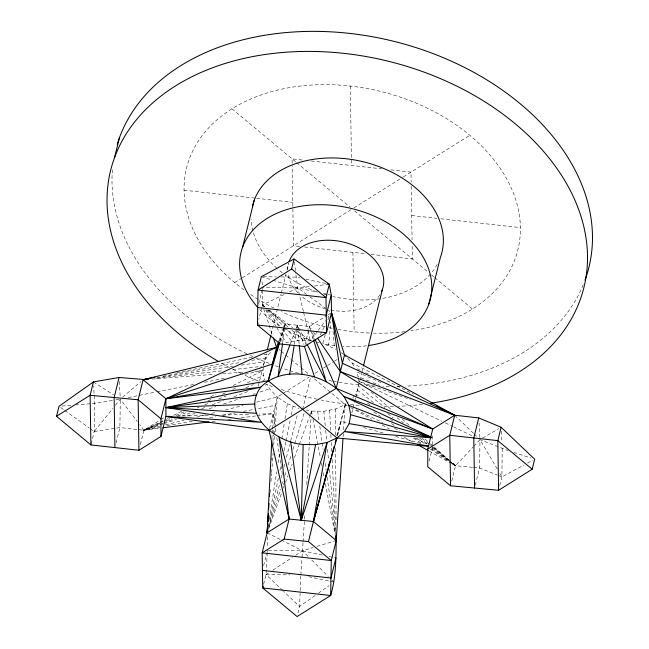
<?xml version="1.0" encoding="UTF-8"?>
<svg xmlns="http://www.w3.org/2000/svg" width="649" height="649" viewBox="0 0 649 649"><rect width="100%" height="100%" fill="white"/><g stroke="black" fill="none" stroke-linecap="round" stroke-linejoin="round"><path stroke-width="0.49" stroke-dasharray="3.25 2.43" d="M432.729 444.784L432.737 434.935M91.136 443.965L94.202 431.561L94.64 403.394L93.651 385.814M499.771 485.509L501.896 476.918L502.229 446.804M262.658 290.403L262.407 304.973L258.87 319.292M262.675 289.438L262.707 287.491L297.794 287.961L310.595 286.452M300.787 576.004L299.562 606.531L297.534 614.725M271.89 438.943L272.15 433.897M272.199 432.883L272.353 429.857M272.402 428.851L273.172 413.713L259.008 414.07M263.664 584.124L266.025 574.584L267.234 553.378M267.291 552.364L267.404 550.344M271.761 459.971L271.89 457.951M272.921 441.766L273.375 434.692M273.44 433.678L273.691 429.63M273.951 425.59L275.241 405.357L255.341 409.13M303.01 542.775L302.004 557.88M303.075 541.769L304.811 514.625M306.742 484.462L309.192 446.261M309.257 445.255L310.993 418.11M311.252 414.086L311.439 411.068L306.109 409.965M343.118 436.785L343.313 433.767M343.581 429.735L345.252 404.57L348.262 401.999M300.828 575.022L301.939 558.886M270.146 492.559L270.373 489.541M270.974 481.493L271.574 473.454M271.655 472.448L273.083 453.335M273.691 445.287L274.446 435.228M274.519 434.222L274.973 428.186M275.046 427.18L277.31 397.01L269.554 388.889L267.088 384.386L265.198 385.092M328.613 345.836L330.714 321.717M282.672 342.721L285.211 323.956L268.491 310.035M294.37 344.157L296.731 329.197M296.893 328.199L297.364 325.206L306.506 343.118M269.327 518.786L276.685 471.75M278.096 462.737L279.824 451.728M281.861 438.724L284.367 422.71M284.992 418.702L287.345 403.694L277.31 397.01L256.712 402.137M262.756 380.663L264.622 379.884C261.198 369.962 263.453 357.794 272.012 351.214M357.583 395.939L355.108 394.178L357.445 390.211L358.191 385.757L384.67 407.515M268.556 525.86L278.316 478.354M279.946 470.436L281.163 464.489M284.011 450.633L285.844 441.726M286.047 440.736L290.525 418.962M291.336 415.003L293.17 406.087M116.106 442.821L119.887 427.553L120.316 399.176L113.405 400.311M140.362 444.541L143.908 430.222L159.978 420.154M258.691 303.716L262.001 290.354M258.261 386.277L262.391 369.573M263.364 365.647L266.285 353.851M271.144 334.203L281.114 293.916M281.358 292.934L285.982 274.259M286.955 270.333L288.659 263.453M280.725 342.088L284.262 327.769M284.505 326.82L285.211 323.956L309.516 326.455L327.274 315.325M269.522 428.454L277.31 397.01L282.347 393.854M305.022 344.587L308.567 330.268M308.802 329.319L309.516 326.455L311.228 328.962M263.624 565.62L266.698 553.208M302.621 409.373L310.652 376.947M337.715 435.025L345.252 404.57L311.658 376.598M351.847 412.813L352.821 408.878M353.064 407.897L354.524 402.007M354.768 401.017L355.498 398.072M355.741 397.091L361.574 373.508M361.817 372.526L363.278 366.628M429.192 461.066L432.729 446.755L448.694 460.036M451.753 481.006L455.533 465.731L473.186 446.869M475.287 485.168L479.546 467.986L479.976 439.608L508.037 450.601M268.637 526.923L279.922 482.872M281.179 477.98L282.429 473.089M283.938 467.215L284.692 464.278M286.444 457.431L289.705 444.703M290.711 440.793L297.485 414.362M336.766 435.755L345.252 404.57L347.077 405.447M337.091 435.868L341.123 421.274L347.945 423.172M325.246 334.787L322.796 343.435L336.109 349.349M280.035 341.285L284.059 327.81M285.211 323.956L284.165 326.763M268.629 527.953L280.628 489.208M282.42 483.391L283.021 481.461M284.822 475.644L286.323 470.801M288.124 464.992L291.117 455.306M292.918 449.489L294.419 444.646M294.719 443.681L304.316 412.683M279.719 341.147L283.986 327.777M268.516 528.992L281.666 492.851M283.402 488.097L284.092 486.198M285.479 482.394L287.905 475.733M289.632 470.979L292.058 464.327M294.476 457.667L298.978 445.303M299.327 444.354L309.362 416.772M309.711 415.822L311.439 411.068L323.859 411.255L335.395 409.04L345.252 404.57L347.02 405.544M278.956 340.806L283.824 327.696M290.233 344.124L297.364 325.206L303.716 344.327M320.192 334.998L325.165 325.173M327.883 319.819L329.238 317.142M352.78 398.145L354.176 395.768M317.596 331.193L310.344 340.855L297.923 340.668L286.387 342.883L276.263 326.877M318.205 330.39L325.457 320.728M327.875 317.507L329.084 315.893M90.114 428.624L94.202 431.561L112.853 408.432M115.344 405.341L120.316 399.176L137.255 421.469M473.859 446.139L479.976 439.608L497.312 469.113M122.596 397.229L140.825 381.677M315.13 595.498L299.562 606.531L283.524 591.247M318.408 593.17L329.059 585.625M282.794 590.558L266.025 574.584L268.572 572.921M272.815 570.163L292.318 557.45M295.709 555.244L302.491 550.823L313.094 547.578M234.687 282.575L241.501 278.307M242.353 277.772L351.377 209.457M353.932 207.858L402.485 177.428M403.337 176.901L469.779 135.268M160.822 419.627L165.049 416.974M328.118 314.797L330.657 313.207M283.183 393.326L309.216 377.012M315.089 373.329L319.284 370.701M323.486 368.072L326.845 365.963M327.68 365.444L333.562 361.761M334.397 361.233L337.756 359.124M482.507 438.132L498.586 428.754M498.172 475.433L501.896 476.918L524.035 464.96M527.572 463.045L532.886 460.173M162.826 420.739L143.908 430.222L137.904 429.557M167.337 418.483L169.138 417.583M173.64 415.319L181.752 411.255M210.584 396.807L215.987 394.097M233.113 385.522L262.845 370.62L254.797 371.228M284.181 294.508L262.407 304.973L272.758 336.052M289.632 291.888L297.794 287.961L317.458 292.172M159.459 423.091L143.908 430.222L139.673 424.649M160.368 422.669L163.118 421.412M164.027 420.99L169.519 418.475M175.92 415.538L184.154 411.758M207.94 400.847L211.598 399.167M222.575 394.138L226.233 392.458M232.634 389.522L236.293 387.842M247.269 382.805L263.737 375.252M159.816 423.586L143.908 430.222L159.938 428.178M166.363 420.86L171.977 418.516M177.599 416.179L186.953 412.277M197.247 407.978L199.121 407.199M204.735 404.862L210.349 402.518M218.77 399.005L226.258 395.882M245.906 387.688L253.394 384.565M162.858 423.172L143.908 430.222L159.824 427.212M163.808 422.815L175.173 418.589M181.809 416.123L190.335 412.942M201.709 408.716L205.498 407.304M212.134 404.838L223.499 400.603M233.924 396.726L249.086 391.087M163.094 423.911L143.908 430.222L159.597 426.312M164.051 423.594L176.52 419.497M187.066 416.025L194.741 413.502M209.132 408.765L215.841 406.558M223.516 404.035L240.779 398.356M253.248 394.251L255.171 393.618M259.965 392.045L269.554 388.889M316.947 546.393L336.223 540.487M165.487 424.852L184.121 420.211M196.874 417.031L205.701 414.833M211.59 413.372L216.49 412.147M225.317 409.949L242.977 405.552M176.804 372.786L252.153 357.25M264.046 354.8L269.002 353.778M128.234 397.586L155.947 392.037M156.936 391.834L194.546 384.297M204.443 382.318L224.246 378.351M245.03 374.189L262.845 370.62M166.793 425.89L192.656 420.99M209.57 417.794L215.541 416.658M222.51 415.344L235.441 412.894M243.399 411.385L254.343 409.316M163.029 376.193L240.763 362.353M251.723 360.406L266.674 357.745M112.415 400.474L94.64 403.394L75.836 404.927M94.202 431.561L119.887 427.553L136.898 429.443M157.131 377.653L233.275 366.328M241.29 365.136L264.338 361.712M212.045 421.517L216.052 421.006M228.083 419.473L232.091 418.962M241.103 417.81L256.136 415.887M257.142 415.758L273.172 413.713L274.827 424.641M314.53 285.99L329.303 284.246M156.158 378.27L221.423 370.912M232.464 369.67L261.579 366.393M61.988 406.055L71.885 405.244M152.158 379.048L214.543 374.295M222.591 373.678L243.724 372.072M177.031 416.163L208.402 415.36M222.575 415.003L249.897 414.305M263.34 276.709L276.263 276.88M281.236 276.936L296.155 277.123L300.049 277.967M268.41 550.36L302.491 550.823L323.145 555.244M266.025 574.584L289.892 574.884M472.537 467.329L455.533 465.731L451.12 463.281M473.543 467.418L479.546 467.986L497.239 475.06M302.166 159.987L292.091 158.867L292.188 164.927M311.236 160.993L381.782 168.845M390.852 169.851L411.004 172.099L411.158 182.199M184.065 190.214L255.528 198.164M256.542 198.278L292.772 202.31M411.685 215.541L436.85 218.34M440.874 218.786L520.393 227.637M299.505 246.425L293.453 245.752L292.204 165.933M304.543 246.985L365.006 253.71M371.05 254.384L412.366 258.983L412.147 244.835M316.566 342.145L319.235 342.696M305.898 279.224L326.374 283.621M323.364 293.437L327.291 294.281M328.28 294.492L330.244 294.906M329.043 556.501L335.931 557.978M308.632 576.693L329.1 581.098M330.073 581.301L333.002 581.934M363.537 427.504L384.005 433.199M395.695 436.452L422.012 443.77M261.352 276.685L271.899 279.954M272.856 280.246L297.794 287.961L306.62 294.435M513.74 452.45L530.858 457.983M358.402 378.529L358.938 381.312L410.152 399.451M369.313 381.166L358.045 376.671L357.161 372.039L382.934 383.454M373.07 382.667L379.641 385.287M287.345 403.694L298.986 408.489M357.421 368.843L360.146 370.141M365.606 372.745L368.332 374.043M358.938 381.312L441.75 421.201M445.392 422.953L452.669 426.458M453.586 426.896L472.691 436.104M356.187 409.844L382.618 422.58M394.462 428.299L399.93 430.936M414.508 437.961L427.261 444.119M347.702 358.305L352.229 363.034L413.364 394.178M267.128 532.797L280.392 539.554M281.277 540L302.491 550.823L308.218 556.518M350.549 407.499L371.723 419.246M382.31 425.119L389.368 429.03M404.368 437.353L413.186 442.245M429.07 451.055L450.236 462.794M93.424 381.912L113.591 394.86M373.832 411.993L380.574 416.431M391.517 423.627L394.892 425.841M413.421 438.034L421.842 443.575M430.263 449.108L450.479 462.404M451.323 462.964L455.533 465.731L450.966 461.739M341.131 352.691L343.637 354.362M367.456 402.98L369.93 404.733M390.503 419.4L392.978 421.16M416.845 438.164L425.079 444.03M431.658 448.727L450.593 462.21M451.42 462.802L455.533 465.731L449.449 460.668M60.649 407.467L63.926 409.819M64.746 410.411L89.294 428.032M309.833 296.788L325.084 307.967M328.297 310.319L329.895 311.496M264.808 306.766L262.407 304.973L263.478 306.661M268.8 309.76L292.764 327.696M297.558 331.29L310.344 340.855L307.788 330.081M357.445 390.211L373.394 402.494M387.745 413.543L393.326 417.842M419.643 438.099L427.618 444.241M432.404 447.924L449.952 461.431M450.747 462.047L455.533 465.731L450.86 461.893M397.131 417.745L403.362 422.864M422.045 438.221L429.054 443.981M429.833 444.622L432.169 446.536M432.948 447.177L450.082 461.252M231.953 108.805L295.944 162.072M296.715 162.712L349.916 206.999M354.541 210.852L428.559 272.458M431.642 275.022L433.954 276.953M434.725 277.594L472.504 309.038M264.687 306.872L262.407 304.973L263.672 306.539M278.819 349.267L280.344 350.533M281.106 351.174L284.927 354.354M285.69 354.987L290.273 358.8M291.036 359.432L300.203 367.066M300.966 367.699L308.599 374.059M264.687 306.928L262.407 304.973L263.827 306.401M268.475 310.181L288.205 327.096M291.993 330.349L304.13 340.757M371.106 391.947L392.402 410.557M402.291 419.197L409.138 425.184M425.111 439.138L429.67 443.129M430.433 443.794L433.475 446.455M434.238 447.12L450.211 461.074M454.73 415.246L473.478 433.345M474.2 434.043L477.81 437.523M311.796 560.071L328.248 576.45M331.826 580.003L333.975 582.145M267.38 309.971L284.424 327.104M285.138 327.818L297.923 340.668M266.204 309.67L279.5 326.114M282.031 329.246L292.155 341.78M313.508 332.304L316.363 336.49M265.603 310.027L275.736 326.033M499.86 473.446L501.896 476.918M352.229 363.034L354.695 367.537M310.709 329.221L309.516 326.455L310.392 329.359M312.299 332.921L314.692 338.462M310.684 330.325L313.313 339.038M303.367 311.471L297.794 287.961L295.83 274.259M303.602 312.453L307.553 329.1M311.439 411.068L312.201 415.052M312.964 419.035L320.403 457.861M321.352 462.834L322.115 466.818M323.259 472.796L324.021 476.78M325.36 483.748L335.079 534.516M275.427 428.616L276.182 433.581M276.782 437.556L282.347 474.314M283.702 483.254L284.002 485.241M317.653 411.166L319.089 421.185M319.811 426.198L323.121 449.262M325.141 463.297L326.147 470.314M327.153 477.331L335.217 533.47M261.969 281.601L262.464 285.528M294.427 261.847L295.725 273.31M323.859 411.255L325.295 426.288M325.676 430.295L326.731 441.312M327.502 449.327L328.556 460.344M329.416 469.365L335.549 533.478M297.364 325.206L297.648 328.207M297.745 329.205L299.286 345.227M333.051 331.444L334.438 348.229M501.344 431.179L501.953 441.92M479.027 422.848L479.862 437.637M119.311 381.425L120.146 396.214M329.627 410.152L330.649 430.36M330.852 434.4L331.055 438.44M331.266 442.48L331.72 451.574M332.134 459.654L335.866 533.421M411.223 186.239L412.066 239.781M350.298 86.049L351.547 165.479M352.91 252.364L354.159 331.801M267.193 536.691L267.356 547.423M335.395 409.04L335.557 435.333M335.638 448.475L336.101 521.277M366.612 345.795A97.512 69.07 13.9 0 1 342.802 346.485M334.876 345.722A97.512 69.07 13.9 0 1 323.275 343.751M311.885 340.79A97.512 69.07 13.9 0 1 285.016 329.221M279.768 326.049A97.512 69.07 13.9 0 1 259.121 308.924M379.811 294.906A48.756 34.535 13.9 0 1 329.489 309.743M325.66 308.81A48.756 34.535 13.9 0 1 302.109 296.78M297.915 292.869A48.756 34.535 13.9 0 1 287.84 273.156M287.653 269.384A48.756 34.535 13.9 0 1 288.529 263.397M437.191 264.443A97.512 69.07 13.9 0 1 431.041 273.334M430.425 274.048A97.512 69.07 13.9 0 1 332.929 296.552M327.21 295.108A97.512 69.07 13.9 0 1 323.462 294.021M316.728 291.766A97.512 69.07 13.9 0 1 285.519 275.281M282.364 272.888A97.512 69.07 13.9 0 1 277.813 269.092M277.058 268.426A97.512 69.07 13.9 0 1 253.175 231.953M252.915 230.971A97.512 69.07 13.9 0 1 251.195 219.232M422.418 404.384A243.781 172.683 13.9 0 1 398.397 406.29M393.416 406.444A243.781 172.683 13.9 0 1 383.381 406.517M359.084 405.39A243.781 172.683 13.9 0 1 350.022 404.505M346.071 404.043A243.781 172.683 13.9 0 1 321.141 400.019M317.15 399.2A243.781 172.683 13.9 0 1 281.066 389.481M272.483 386.536A243.781 172.683 13.9 0 1 266.796 384.435M258.351 381.101A243.781 172.683 13.9 0 1 241.85 373.808M240.957 373.378A243.781 172.683 13.9 0 1 232.999 369.427M229.535 367.618A243.781 172.683 13.9 0 1 220.571 362.686M583.224 284.733A243.781 172.683 13.9 0 1 405.333 386.163M400.376 386.35A243.781 172.683 13.9 0 1 396.377 386.439M389.343 386.479A243.781 172.683 13.9 0 1 383.283 386.382M374.173 386.033A243.781 172.683 13.9 0 1 366.068 385.506M359.002 384.881A243.781 172.683 13.9 0 1 333.091 381.296M332.093 381.117A243.781 172.683 13.9 0 1 327.096 380.176M298.483 373.272A243.781 172.683 13.9 0 1 282.201 368.153M278.397 366.831A243.781 172.683 13.9 0 1 274.6 365.452M268.929 363.31A243.781 172.683 13.9 0 1 254.067 357.104M253.151 356.69A243.781 172.683 13.9 0 1 250.425 355.449M246.815 353.762A243.781 172.683 13.9 0 1 112.472 169.048M243.967 289.827A170.646 120.876 13.9 0 1 243.935 102.128A170.646 120.876 13.9 0 1 497.515 164.53A170.646 120.876 13.9 0 1 410.849 330.893M404.765 331.72A170.646 120.876 13.9 0 1 373.54 333.14M369.451 332.994A170.646 120.876 13.9 0 1 338.194 329.465M332.191 328.305A170.646 120.876 13.9 0 1 329.197 327.664M325.222 326.755A170.646 120.876 13.9 0 1 281.35 311.674M274.178 308.226A170.646 120.876 13.9 0 1 259.129 299.927M258.253 299.4A170.646 120.876 13.9 0 1 249.711 293.883"/><path stroke-width="0.97" d="M145.116 379.584L119.092 377.483L93.424 381.912L59.018 406.298L56.536 416.317L90.901 444.922L138.943 450.268L160.936 436.485L160.944 418.759L165.901 398.713L276.531 347.361L278.608 341.739M160.936 436.485L165.901 416.447L165.901 398.713L143.105 379.738L138.14 399.784L138.943 450.268M450.568 485.776L449.765 435.284L454.73 415.246L342.412 363.27L331.501 312.672L326.544 332.718L304.551 346.501L280.246 344.002L257.45 325.019L258.042 290.054L261.352 276.685L294.111 258.983L329.303 284.246L331.225 295.117L331.501 312.672L344.473 354.922L454.73 415.246L432.737 429.021L427.772 449.067L427.772 466.793L450.568 485.776L498.594 490.287L532.18 469.235L534.654 459.216L501.117 427.269L478.751 417.915L454.73 415.246L450.933 413.9M267.631 530.833L262.172 552.834L262.723 587.945L297.088 616.55L330.666 595.506C336.507 575.744 335.995 554.846 336.182 534.427M315.089 339.378L336.206 388.329L343.962 396.45L348.894 405.447L350.671 414.719L349.178 423.619L344.505 431.553L336.985 437.978L327.128 442.448L301.274 520.263L303.172 444.476C277.131 442.869 240.235 415.125 260.736 387.185C280.855 367.066 315.325 371.82 336.206 388.329L432.737 429.021L340.344 371.626L317.507 338.161M271.736 441.969L267.128 532.797L289.121 519.013L313.426 521.512L336.223 540.487L331.266 560.533L330.666 595.506L262.723 587.945L263.194 586.039M267.713 523.694L267.128 532.797L267.818 530.89M267.834 521.666L268.353 513.578M268.613 509.53L268.994 503.462M269.449 496.38L269.643 493.345M335.841 538.5L336.223 540.487L342.98 438.797M267.729 524.749L267.128 532.797L267.729 530.858M267.956 521.731L268.337 516.701M331.331 314.684L331.501 312.672L340.344 371.626L454.73 415.246L442.139 408.829M282.534 343.702L278.121 376.29L289.884 345.073M289.657 374.075L294.216 345.154M267.753 528.789L267.128 532.797L267.737 529.827M308.462 541.558L284.157 539.059L262.172 552.834L331.266 560.533L308.462 541.558L313.426 521.512L327.128 442.448L315.592 444.662L303.172 444.476M284.157 539.059L289.121 519.013L279.078 437.101L301.274 520.263L315.592 444.662M114.508 157.715L119.465 137.669M93.424 381.912L90.122 395.273L90.901 444.922M119.092 377.483L114.127 397.529L114.922 447.599M242.588 247.237L254.165 200.468M257.921 323.113L257.45 325.019L326.544 332.718L325.993 297.607L329.303 284.246L327.347 283.832M267.258 349.925L270.901 335.184M291.628 269.002L325.993 297.607L258.042 290.054L291.628 269.002L294.111 258.983M273.391 337.942L276.531 347.361L268.256 380.768L336.985 437.978L428.697 446.382M331.225 295.117L326.269 315.163L257.742 307.537M363.521 365.647L382.245 289.989M335.931 557.978L330.966 578.024L262.447 570.39M428.802 304.235L440.371 257.466A97.512 69.07 13.9 0 0 367.001 162.737A97.512 69.07 13.9 0 0 252.445 206.228M478.751 417.915L473.786 437.961L474.581 488.032M501.117 427.269L497.815 440.63L498.594 490.287M336.985 437.978L313.426 521.512L323.77 483.505M324.297 481.558L326.95 471.807M328.808 464.992L329.603 462.064M313.426 521.512L330.901 458.251M331.444 456.304L334.13 446.577M335.209 442.683L336.279 438.789M279.468 343.216L268.256 380.768L165.901 398.713L272.393 364.065L279.411 342.096M56.536 416.317L90.122 395.273L138.14 399.784L160.944 418.759M169.949 416.342L165.901 416.447L269.043 430.417L336.206 388.329L344.473 354.922L345.771 356.269M427.772 449.067L449.765 435.284L497.815 440.63L532.18 469.235M148.118 379.17L143.105 379.738L276.531 347.361M165.901 416.447L261.287 422.296L165.901 407.58L260.736 387.185L165.901 398.713M148.11 378.992L143.105 379.738L154.997 377.28M143.105 379.738L150.073 378.497M256.355 413.291L165.901 407.58L256.071 395.119M162.948 427.788L209.043 421.907M165.901 407.58L254.578 404.027M430.725 437.742L344.505 431.553L428.77 446.066M349.178 423.619L431.739 437.718M350.671 414.719L430.806 437.345M432.737 429.021L343.962 396.45L430.904 437.037M348.894 405.447L430.847 437.158M450.974 413.746L454.73 415.246L443.811 410.038M449.205 412.796L454.73 415.246M436.745 406.087L440.338 407.913M417.599 444.687L428.186 450.56M306.961 344.019L326.171 381.636L313.605 340.011M304.357 346.242L314.53 376.842M269.043 430.417L289.121 519.013L288.221 513.051M335.793 537.486L336.223 540.487L335.971 535.441M290.72 441.896L301.274 520.263M335.841 536.488L336.223 540.487M299.286 345.227L302.069 374.262M331.501 312.672L331.663 314.651M257.174 306.758A97.512 69.07 13.9 0 1 287.434 209.359A97.512 69.07 13.9 0 1 422.734 256.444A97.512 69.07 13.9 0 1 368.591 345.528M289.138 261.49A48.756 34.535 13.9 0 1 348.805 243.594A48.756 34.535 13.9 0 1 381.563 291.661M218.794 361.663A243.781 172.683 13.9 0 1 176.747 85.141A243.781 172.683 13.9 0 1 549.314 158.332A243.781 172.683 13.9 0 1 430.611 403.272M117.25 144.305A243.781 172.683 13.9 0 1 407.028 44.878A243.781 172.683 13.9 0 1 584.992 280.173"/></g></svg>
